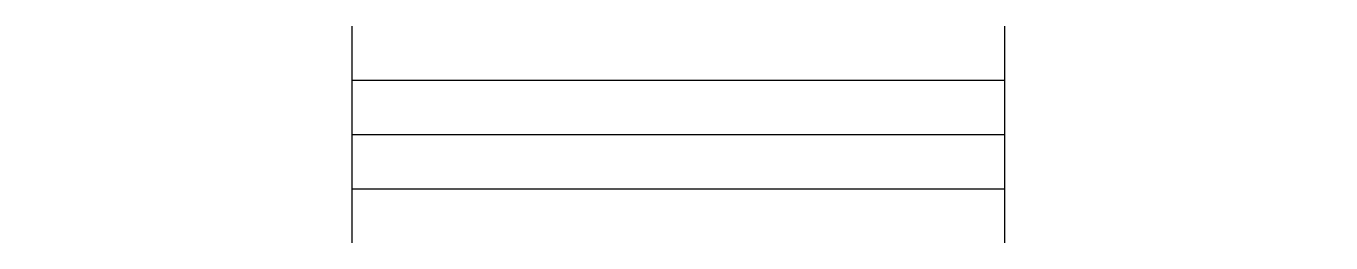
# Model space of a CAD drawing. Header units: millimetres. Extents: x -900 to 900, y -150 to 150.
import ezdxf

# ---------------------------------------------------------------- set-up
doc = ezdxf.new("R2010")
doc.units = ezdxf.units.MM

# ---------------------------------------------------------------- blocks, each defined once
blk = doc.blocks.new('$LinePat$防水材料1')
at = {"color": 0}
for p, q in [((150, -100), (150, 0)), ((450, -100), (450, 0)), ((150, -25), (450, -25)), ((150, -50), (450, -50)), ((150, -75), (450, -75))]:
    blk.add_line(p, q, dxfattribs=at)
at = {"layer": 'Defpoints'}
for p in [(0, 0), (600, 0)]:
    blk.add_point(p, dxfattribs=at)

msp = doc.modelspace()

# ---------------------------------------------------------------- block references
at = {"xscale": 3, "yscale": 3, "zscale": 3}
msp.add_blockref('$LinePat$防水材料1', (-900, 150), dxfattribs=at)

doc.saveas('drawing.dxf')
